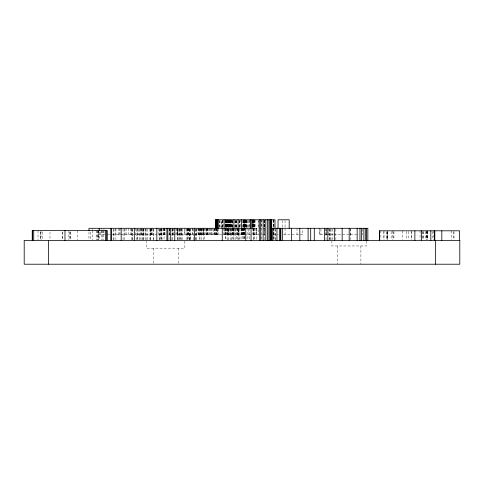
<?xml version="1.0" encoding="UTF-8"?>
<svg xmlns="http://www.w3.org/2000/svg" width="484" height="484" viewBox="0 0 484 484"><rect width="100%" height="100%" fill="white"/><g stroke="black" fill="none" stroke-linecap="round" stroke-linejoin="round"><path stroke-width="0.36" stroke-dasharray="2.42 1.81" d="M250.234 228.297L266.388 228.297M104.925 234.746L98.397 234.746L98.397 230.451M107.448 234.746L111.973 234.746M112.264 234.746L165.927 234.746M168.505 234.746L258.777 234.746L258.777 219.784M262.425 234.746L264.815 234.746L264.815 228.297M273.266 234.746L278.469 234.746M283.449 234.746L302.754 234.746L302.754 228.297M326.881 234.746L319.718 234.746L319.718 228.297M327.148 234.746L333.228 234.746M333.954 234.746L348.758 234.746M350.21 234.746L358.844 234.746M453.98 231.546L453.98 239.695M453.841 231.546L453.841 239.695M451.306 230.808L451.306 239.695M433.361 230.808L433.361 239.695M432.23 231.546L432.23 239.695M427.535 231.546L427.535 239.695M427.203 230.808L427.203 239.695M427.16 231.546L427.16 239.695M426.924 230.808L426.924 239.695M426.827 230.808L426.827 239.695M426.404 231.546L426.404 239.695M425.442 231.546L425.442 239.695M423.258 231.546L423.258 239.695M423.022 231.546L423.022 239.695M422.508 231.546L422.508 239.695M420.064 230.808L420.064 239.695M411.418 231.546L411.418 239.695M411.188 230.808L411.188 239.695M408.369 231.546L408.369 239.695M406.203 231.546L406.203 239.695M402.821 230.808L402.821 239.695M393.946 231.546L393.946 239.695M393.801 231.546L393.801 239.695M392.724 230.808L392.724 239.695M391.126 231.546L391.126 239.695M387.557 230.808L387.557 239.695M387.369 231.546L387.369 239.695M386.474 231.546L386.474 239.695M384.03 230.808L384.03 239.695M383.842 231.546L383.842 239.695M380.884 230.808L380.884 239.695M366.588 241.123L366.588 245.963L331.897 245.963L331.897 241.123M362.595 229.017L362.595 234.746M360.895 245.963L360.895 264.216M350.585 228.297L350.585 234.746M350.537 229.011L350.537 239.719M337.596 245.963L337.596 264.216M335.86 229.011L335.86 239.719M332.314 229.011L332.314 239.719M330.977 229.011L330.977 239.719M330.856 229.011L330.856 239.719M329.749 229.011L329.749 239.719M329.525 229.011L329.525 239.719M328.721 228.297L328.721 234.746M326.053 229.011L326.053 239.719M325.659 228.297L325.659 234.746M320.946 229.017L320.946 234.746M319.864 228.297L319.864 234.746M297.025 228.297L297.025 234.746M285.052 220.498L285.052 227.589M285.052 228.297L285.052 234.746M282.166 220.498L282.166 227.589M275.577 229.011L275.577 239.719M275.063 229.011L275.063 239.719M273.992 219.784L273.992 227.159M273.992 227.897L273.992 239.695M273.823 229.011L273.823 239.719M273.696 220.498L273.696 227.589M273.696 228.012L273.696 234.746M273.508 219.784L273.508 227.159M273.508 227.897L273.508 239.695M273.212 219.784L273.212 227.268M264.5 219.784L264.5 228.297M264.288 220.522L264.288 239.695M264.161 220.498L264.185 228.297M264.058 219.784L264.058 234.746M263.992 220.498L263.992 228.297M261.802 219.784L261.82 239.719M261.584 219.784L261.584 228.297M258.389 219.784L258.389 228.297M256.859 228.297L256.859 239.719M255.056 219.784L255.056 234.746M254.905 220.498L254.905 228.297M254.79 220.498L254.79 228.297M254.36 219.784L254.348 239.719M253.943 219.784L253.943 240.433M253.797 220.522L253.797 239.695M253.58 219.784L253.58 228.297M253.495 219.784L253.495 234.746M253.404 219.784L253.404 228.297M253.283 219.784L253.283 228.297M253.162 228.297L253.162 234.746M253.108 219.784L253.108 228.297M252.993 228.297L252.993 219.784L252.86 234.746M252.696 228.297L252.696 219.784L252.551 228.297M252.255 219.784L252.255 228.297M252.116 220.498L252.116 228.297M249.744 219.784L249.744 227.589M249.496 220.498L249.496 227.589M249.496 228.012L249.496 239.725M248.443 220.498L248.443 227.589M248.443 229.017L248.443 234.746M247.887 220.522L247.887 227.159M247.887 227.897L247.887 239.695M247.003 220.498L247.003 227.589M246.695 220.498L246.695 227.589M246.368 220.498L246.368 228.297M246.223 220.498L246.223 227.589M246.096 220.498L246.096 227.589M245.805 219.784L245.805 227.589M245.636 220.522L245.636 227.159M245.473 220.522L245.473 227.159M245.37 219.784L245.291 227.589M245.019 219.784L245.019 227.159M245.019 227.897L245.019 239.695M244.85 219.784L244.85 227.589M244.85 228.297L244.85 234.746M244.747 219.784L244.747 227.589M244.589 227.897L244.589 239.695M244.396 219.784L244.456 227.589M244.099 219.784L244.099 227.589M244.075 219.784L244.075 227.159M244.075 227.897L244.075 239.695M243.966 219.784L243.978 227.589M243.827 220.498L243.827 228.297M243.676 220.498L243.579 227.589L243.567 219.784M243.494 227.897L243.494 239.695M243.416 219.784L243.452 227.589M243.416 228.012L243.416 234.746M243.325 228.297L243.325 234.746M243.156 219.784L243.156 227.589M243.071 220.498L243.071 227.589M243.071 228.297L243.071 234.746M242.853 220.498L242.853 227.589M242.799 227.897L242.847 239.695M242.581 228.297L242.581 234.746M242.296 228.297L242.296 234.746M241.673 228.297L241.673 234.746M241.31 228.297L241.31 234.746M241.189 228.297L241.189 234.746M241.02 228.297L241.02 240.433M240.324 219.784L240.324 227.589M239.846 220.498L239.864 227.589M239.774 220.498L239.774 227.589M239.774 228.297L239.774 240.433M239.647 220.498L239.647 227.589M238.975 220.498L238.975 227.589M238.945 229.374L238.945 239.695M238.679 228.297L238.679 234.746M238.594 229.507L238.594 234.746M238.491 229.507L238.491 234.746M238.207 228.297L238.207 234.746M238.116 229.374L238.116 239.695M237.583 228.297L237.583 239.725M237.335 228.297L237.335 234.746M237.057 228.297L237.057 234.746M236.531 220.498L236.531 227.589M236.464 220.522L236.464 227.159M236.464 227.897L236.464 239.695M236.041 220.498L236.041 227.589M235.968 220.498L235.968 227.589M235.841 220.498L235.841 227.589M235.841 229.011L235.841 239.719M235.545 220.498L235.545 227.589M235.351 228.297L235.351 234.746M234.831 220.498L234.831 227.589M234.504 228.297L234.504 234.746M233.917 229.374L233.917 239.695M233.881 228.297L233.881 240.433M233.748 228.297L233.748 234.746M233.603 228.297L233.603 234.746M233.07 228.297L233.07 234.746M232.713 220.498L232.731 227.589M232.731 228.297L232.731 239.725M232.417 227.268L232.417 219.784L232.368 227.589M232.417 228.012L232.417 234.746M232.302 228.297L232.302 234.746M232.09 220.498L232.163 228.297M231.975 219.784L231.975 227.589M231.691 228.297L231.691 234.746M231.552 219.784L231.552 227.589M231.406 229.017L231.406 240.433M231.255 220.498L231.255 227.589M231.043 220.498L231.062 227.589M230.808 220.498L230.832 227.589M230.832 229.011L230.832 239.719M230.747 219.784L230.765 227.589M230.511 220.498L230.511 227.589M230.451 219.784L230.451 227.589M230.275 220.498L230.287 227.589M230.275 228.297L230.275 234.746M230.227 219.784L230.227 227.589M229.973 219.784L229.973 227.589M229.991 228.297L229.991 234.746M229.846 220.498L229.846 227.589M229.676 219.784L229.694 227.589M229.464 220.498L229.464 227.589M229.464 228.297L229.464 234.746M229.247 219.784L229.162 228.297M228.95 220.498L228.859 227.589M228.781 220.498L228.781 227.589M228.817 229.017L228.817 240.433M228.569 219.784L228.569 227.589M228.515 220.498L228.472 234.746L228.448 228.297M228.273 219.784L228.339 227.589M228.182 220.498L228.182 227.589M228.242 228.297L228.242 234.746M227.964 219.784L227.952 227.589M227.964 228.012L227.964 234.746M227.934 220.498L227.934 228.297M227.655 219.784L227.655 227.589M227.48 228.297L227.48 234.746M227.407 219.784L227.426 228.297M227.238 219.784L227.238 227.589M227.238 229.017L227.238 240.433M227.111 219.784L227.081 227.589M227.123 228.012L227.123 234.746M226.966 220.498L227.038 234.746M226.839 220.498L226.802 227.589M226.639 220.498L226.639 228.297M226.536 220.498L226.536 228.297M226.488 228.297L226.488 234.746M226.379 220.498L226.379 228.297M226.306 219.784L226.306 227.589M226.203 220.498L226.203 228.297M226.01 220.498L225.937 227.589M226.01 228.297L225.937 234.746M225.889 219.784L225.889 227.589M225.913 228.012L225.913 239.725M225.665 219.784L225.665 227.589M225.592 220.498L225.592 227.589M225.429 219.784L225.447 227.589M225.369 219.784L225.369 227.589M225.369 228.012L225.369 239.725M225.169 220.498L225.169 227.589M225.09 220.498L225.09 227.589M225.09 228.297L225.09 234.746M225.012 229.507L225.012 234.746M224.419 228.297L224.419 234.746M223.433 228.297L223.475 234.746M223.136 219.784L223.142 227.589M222.598 220.498L222.598 227.589M222.452 220.498L222.452 227.589M222.344 220.498L222.344 227.589M222.162 220.535L222.162 227.268M220.057 220.498L220.057 227.589M219.851 220.498L219.851 227.589M219.76 220.498L219.76 227.589M218.744 228.297L218.744 234.746M217.159 229.017L217.159 234.746M217.11 229.507L217.11 234.746M217.013 228.297L217.013 234.746M216.312 228.297L216.294 234.746M216.245 228.297L216.245 234.746M215.961 228.297L215.961 234.746M215.701 228.297L215.743 234.746M214.981 228.297L214.981 234.746M214.757 228.297L214.757 234.746M214.563 228.297L214.563 234.746M213.353 229.017L213.353 234.746M212.893 228.297L212.893 234.746M211.671 228.297L211.671 234.746M211.024 228.297L211.024 234.746M210.818 228.297L210.818 234.746M209.209 228.297L209.209 234.746M208.967 228.297L208.967 234.746M207.963 228.297L207.963 234.746M207.394 228.297L207.394 234.746M207.249 228.297L207.249 234.746M206.892 228.297L206.892 234.746M206.438 229.017L206.438 234.746M206.142 228.297L206.142 234.746M205.143 228.297L205.119 234.746M204.799 228.297L204.799 239.719M203.891 228.297L203.891 234.746M203.558 228.297L203.558 234.746M203.455 239.719L203.455 228.297L203.419 234.746M203.123 228.297L203.123 234.746M203.014 228.297L203.014 234.746M202.578 228.297L202.578 234.746M201.628 228.297L201.628 234.746M201.247 229.011L201.247 239.719M201.132 228.297L201.132 234.746M200.812 228.297L200.812 234.746M200.443 228.297L200.443 234.746M199.952 228.297L199.922 239.719M199.892 229.011L199.892 239.719M199.214 228.297L199.214 234.746M198.494 228.297L198.494 234.746M198.313 228.297L198.313 234.746M198.029 228.297L198.029 234.746M196.468 228.297L196.468 234.746M196.256 229.011L196.256 239.719M195.947 229.011L195.947 239.719M195.82 229.011L195.82 239.719M193.334 229.011L193.334 239.719M192.723 228.297L192.723 234.746M192.372 228.297L192.372 234.746M190.787 229.011L190.787 239.719M190.242 228.297L190.315 239.719M189.831 229.011L189.831 239.719M189.649 229.011L189.649 239.719M189.522 229.011L189.522 239.719M188.693 228.297L188.712 239.719M188.409 228.297L188.409 234.746M188.125 228.297L188.131 234.746M187.514 229.011L187.514 239.719M187.477 228.297L187.477 234.746M187.181 228.297L187.181 239.719M186.134 229.011L186.134 239.719M186.019 228.297L186.019 234.746M184.84 241.135L184.84 248.165L146.434 248.165L146.434 241.135M184.694 234.746L184.694 228.297L184.628 234.746M182.74 229.011L182.74 239.719M181.597 229.011L181.597 239.719M181.173 228.297L181.173 234.746M181.004 228.297L181.004 234.746M180.242 229.011L180.242 239.719M179.994 228.297L179.987 239.719M179.473 229.011L179.473 239.719M179.249 229.017L179.249 234.746M178.626 248.165L178.626 264.216M178.523 229.011L178.523 239.719M177.858 228.297L177.858 234.746M177.822 228.297L177.822 234.746M177.537 228.297L177.537 234.746M177.459 229.011L177.459 239.719M177.38 239.719L177.38 229.011L177.319 234.746M176.194 228.297L176.146 234.746M175.988 228.297L175.946 234.746M173.145 228.297L173.145 234.746M173 228.297L173 234.746M172.364 229.011L172.34 239.719M172.195 228.297L172.195 234.746M171.983 229.011L171.983 239.719M169.981 229.011L169.981 239.719M169.793 228.297L169.793 234.746M169.418 229.017L169.418 234.746M169.176 228.297L169.176 234.746M164.99 228.297L164.99 234.746M164.796 228.297L164.796 234.746M164.506 228.297L164.506 234.746M164.028 228.297L164.028 239.719M163.882 228.297L163.882 234.746M163.743 228.297L163.743 234.746M162.007 229.011L162.007 239.719M161.523 228.297L161.523 234.746M161.499 228.297L161.438 239.719M161.075 229.011L161.075 239.719M160.404 228.297L160.404 239.719M160.283 229.017L160.283 234.746M159.75 229.011L159.75 239.719M159.278 229.011L159.278 239.719M158.758 228.297L158.758 234.746M153.634 229.011L153.634 239.719M153.458 248.165L153.458 264.216M153.234 229.011L153.234 239.719M152.708 228.297L152.708 234.746M151.286 228.297L151.286 234.746M151.141 229.017L151.141 234.746M151.099 228.297L151.099 234.746M150.814 228.297L150.814 234.746M150.657 229.011L150.657 239.719M150.355 229.017L150.355 234.746M150.167 229.011L150.167 239.719M149.901 229.011L149.901 239.719M147.662 229.011L147.662 239.719M146.126 229.011L146.126 239.719M145.769 229.011L145.769 239.719M145.418 228.297L145.418 234.746M143.899 228.297L143.899 234.746M143.851 229.011L143.851 239.719M143.712 228.297L143.712 234.746M143.294 229.011L143.294 239.719M142.29 229.011L142.29 239.719M141.975 229.011L141.975 239.719M141.915 228.297L141.915 234.746M141.455 228.297L141.455 234.746M140.257 228.297L140.257 234.746M140.064 229.011L140.064 239.719M139.888 229.011L139.888 239.719M138.4 229.017L138.4 234.746M137.583 229.011L137.583 239.719M137.456 228.297L137.456 239.719M136.488 229.011L136.488 239.719M135.581 228.297L135.581 234.746M132.67 229.011L132.67 239.719M132.543 229.011L132.543 239.719M131.775 228.297L131.775 234.746M131.424 229.011L131.424 239.719M130.281 228.297L130.281 234.746M128.52 228.297L128.52 234.746M126.112 228.297L126.112 234.746M124.987 228.297L124.987 234.746M124.309 229.011L124.309 239.719M123.069 229.011L123.069 239.719M120.074 228.297L120.074 234.746M119.578 228.297L119.578 234.746M118.526 228.297L118.526 234.746M115.924 229.011L115.924 239.719M115.325 228.297L115.325 234.746M113.958 229.011L113.958 239.719M113.613 229.011L113.613 239.719M103.981 228.297L103.981 229.731M103.981 230.451L103.981 234.746M103.394 230.438L103.394 239.719M102.233 230.547L102.233 239.725M101.93 228.297L101.93 229.731M101.93 230.451L101.93 234.746M101.688 230.438L101.688 239.719M100.315 231.878L100.315 234.746M99.571 231.866L99.571 239.719M98.809 230.547L98.809 239.725M98.615 231.963L98.615 239.725M98.397 228.297L98.397 229.731M98.228 230.547L98.228 239.725M97.363 230.547L97.363 239.725M97.072 230.547L97.072 239.725M96.746 230.438L96.746 239.719M92.498 228.297L92.498 229.725M92.498 230.438L92.498 239.719M90.798 231.963L90.798 239.725M88.965 231.866L88.965 239.719M77.386 230.547L77.337 239.725M70.247 231.963L70.247 239.725M70.15 231.963L70.15 239.725M69.666 231.963L69.666 239.725M68.891 230.547L68.891 239.725M62.478 231.963L62.478 239.725M62.285 231.963L62.285 239.725M49.979 231.963L49.979 239.725M42.211 231.963L42.211 239.725M41.055 230.547L41.055 239.725M40.668 231.963L40.668 239.725M40.474 231.963L40.474 239.725M38.018 230.547L38.018 239.725M387.085 239.695L387.085 231.546L387.037 239.695M326.573 234.746L326.573 228.297L326.537 234.746M256.284 234.746L256.284 228.297L256.272 234.746M244.589 227.589L244.589 219.784L244.571 227.589M244.293 227.589L244.293 219.784L244.263 227.589M221.515 227.589L221.515 220.498L221.472 227.589"/><path stroke-width="0.73" d="M215.664 219.784L275.009 219.784L275.009 228.297M251.069 228.297L88.965 228.297L88.965 230.438M271.397 228.297L367.858 228.297L367.858 240.433M459.619 240.433L459.619 230.808L379.426 230.808L379.426 240.433M441.813 230.808L441.813 240.433M435.624 240.433L435.624 264.216M434.814 230.808L434.814 240.433M434.626 230.808L434.626 240.433M430.82 230.808L430.82 240.433M421.382 230.808L421.382 240.433M414.873 230.808L414.873 240.433M379.613 230.808L379.613 240.433M366.491 228.297L366.491 240.433M365.704 228.297L365.704 240.433M363.889 228.297L363.889 240.433M361.651 228.297L361.651 240.433M359.963 228.297L359.963 240.433M357.156 228.297L357.156 240.433M349.188 228.297L349.188 240.433M342.146 228.297L342.146 240.433M334.329 228.297L334.329 240.433M327.831 228.297L327.831 240.433M324.643 228.297L324.643 240.433M314.279 228.297L314.279 240.433M310.692 228.297L310.692 240.433M308.102 228.297L308.102 240.433M299.814 228.297L299.814 240.433M291.568 228.297L291.568 240.433M289.184 228.297L289.184 219.784L278.034 219.784L278.034 228.297M282.602 228.297L282.602 240.433M280.859 228.297L280.859 240.433M280.538 228.297L280.538 240.433M279.371 228.297L279.371 240.433M276.951 228.297L276.951 240.433M272.716 228.297L272.716 240.433M271.699 219.784L271.699 240.433M271.336 219.784L271.355 240.433M271.094 219.784L271.094 240.433M270.798 219.784L270.798 240.433M270.005 219.784L270.005 240.433M268.935 219.784L268.935 240.433M267.416 219.784L267.416 240.433M265.825 219.784L265.825 240.433M263.127 219.784L263.127 240.433M260.749 219.784L260.749 240.433M259.714 219.784L259.714 240.433M251.069 219.784L251.069 240.433M250.821 219.784L250.821 228.297M245.781 228.297L245.781 240.433M241.462 219.784L241.462 228.297M238.092 219.784L238.092 228.297M233.893 219.784L233.893 228.297M224.122 219.784L224.122 228.297M222.259 228.297L222.259 240.433M218.211 219.784L218.211 228.297M217.746 219.784L217.746 228.297M217.655 219.784L217.655 228.297M216.923 219.784L216.923 228.297M216.348 219.784L216.348 228.297M216.233 219.784L216.233 228.297M215.961 219.784L216.039 228.297M215.743 219.784L215.701 228.763M194.326 228.297L194.326 240.433M174.766 228.297L174.766 240.433M170.707 228.297L170.707 240.433M167.857 228.297L167.857 240.433M166.901 228.297L166.901 240.433M156.84 228.297L156.84 240.433M134.31 228.297L134.31 240.433M121.175 228.297L121.175 240.433M111.387 228.297L111.387 240.433M110.806 228.297L110.806 240.433M107.055 240.433L107.055 230.547L32.228 230.547L32.228 240.433M106.867 230.547L106.867 240.433M105.56 230.547L105.56 240.433M99.571 228.297L99.571 230.438M64.983 230.547L64.983 240.433M48.376 240.433L48.376 264.216M33.723 230.547L33.723 240.433M32.416 230.547L32.416 240.433M459.8 240.433L24.2 240.433L24.2 264.216L459.8 264.216L459.8 240.433"/></g></svg>
